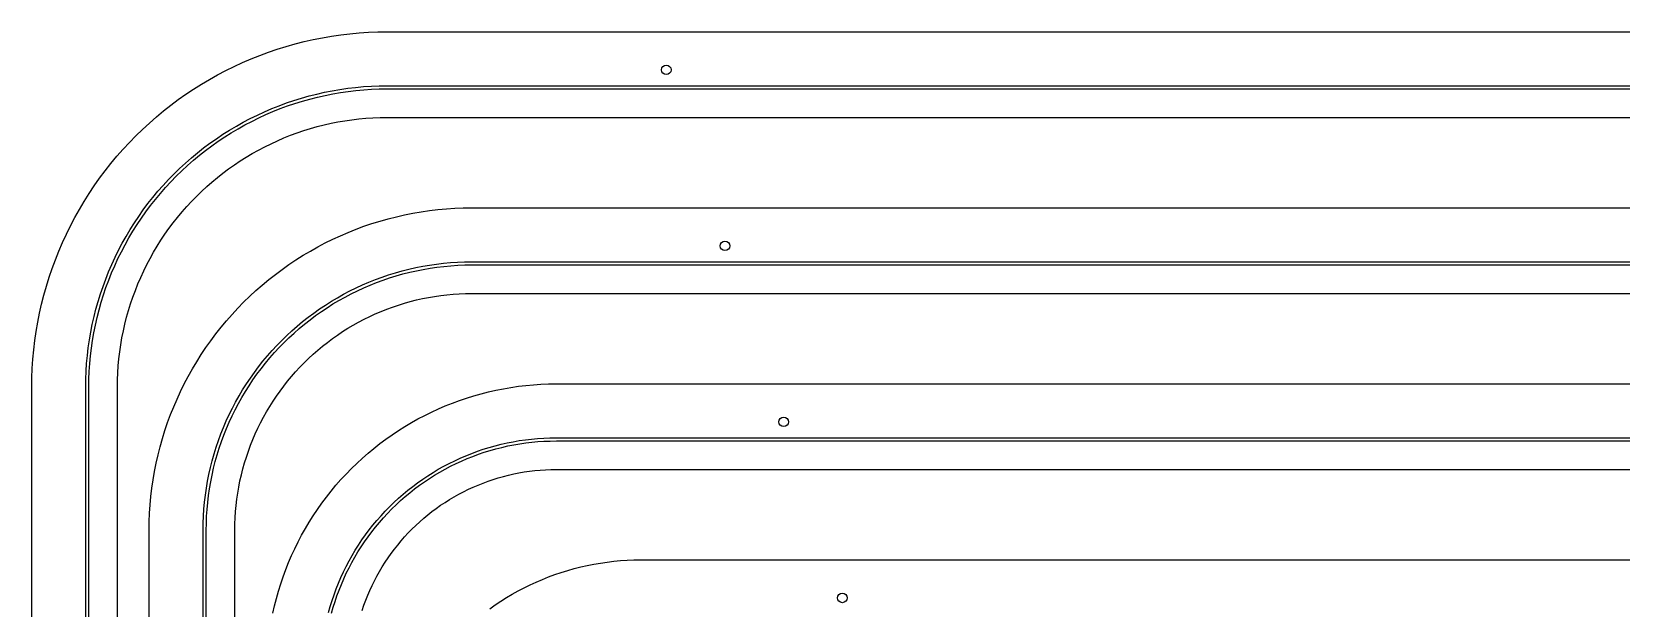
# Model space of a CAD drawing. Header units: metres. Extents: x 10 to 1210, y 10 to 2755.
# Drawn here: x 10 to 511, y 2240 to 2422 of the extents above; entities that cross this region are included whole.
import ezdxf

# ---------------------------------------------------------------- set-up
doc = ezdxf.new("R2010")
doc.units = ezdxf.units.M
for name, color, linetype in [('ACIKLIK', 5, 'Continuous'), ('ASKI_DELIK', 6, 'Continuous'), ('CAM_SABLON', 4, 'Continuous'), ('DIS_KENAR_V91_Z3', 1, 'Continuous'), ('LAMBA_T4_Z4', 3, 'Continuous')]:
    doc.layers.add(name, color=color, linetype=linetype)

msp = doc.modelspace()

# ---------------------------------------------------------------- linework, layer by layer
at = {"layer": 'ACIKLIK'}
for points in [[(37, 1334.18), (37, 2309.82), (37.03, 2312.22), (37.12, 2314.45), (37.26, 2316.67), (37.47, 2318.88), (37.73, 2321.09), (38.05, 2323.3), (38.43, 2325.49), (38.86, 2327.67), (39.35, 2329.84), (39.9, 2332), (40.5, 2334.14), (41.16, 2336.27), (41.88, 2338.37), (42.65, 2340.46), (43.47, 2342.53), (44.35, 2344.57), (45.28, 2346.59), (46.27, 2348.59), (47.3, 2350.56), (48.39, 2352.5), (49.53, 2354.41), (50.71, 2356.29), (51.95, 2358.14), (53.24, 2359.96), (54.57, 2361.74), (55.94, 2363.49), (57.37, 2365.2), (58.83, 2366.87), (60.34, 2368.51), (61.9, 2370.1), (63.49, 2371.66), (65.13, 2373.17), (66.8, 2374.63), (68.51, 2376.06), (70.26, 2377.43), (72.04, 2378.76), (73.86, 2380.05), (75.71, 2381.29), (77.59, 2382.47), (79.5, 2383.61), (81.44, 2384.7), (83.41, 2385.73), (85.41, 2386.72), (87.43, 2387.65), (89.47, 2388.53), (91.54, 2389.35), (93.63, 2390.12), (95.73, 2390.84), (97.86, 2391.5), (100, 2392.1), (102.16, 2392.65), (104.33, 2393.14), (106.51, 2393.57), (108.7, 2393.95), (110.91, 2394.27), (113.12, 2394.53), (115.33, 2394.74), (117.55, 2394.88), (119.78, 2394.97), (122.18, 2395), (697.82, 2395)], [(74, 1379.32), (74, 2264.68), (74.03, 2266.81), (74.1, 2268.77), (74.23, 2270.72), (74.41, 2272.66), (74.64, 2274.6), (74.92, 2276.54), (75.25, 2278.46), (75.63, 2280.38), (76.06, 2282.28), (76.55, 2284.18), (77.08, 2286.06), (77.66, 2287.92), (78.28, 2289.77), (78.96, 2291.61), (79.68, 2293.42), (80.46, 2295.22), (81.27, 2296.99), (82.14, 2298.74), (83.05, 2300.47), (84, 2302.18), (85, 2303.86), (86.04, 2305.51), (87.13, 2307.14), (88.26, 2308.73), (89.43, 2310.3), (90.64, 2311.83), (91.89, 2313.33), (93.17, 2314.8), (94.5, 2316.24), (95.86, 2317.64), (97.26, 2319), (98.7, 2320.33), (100.17, 2321.61), (101.67, 2322.86), (103.2, 2324.07), (104.77, 2325.24), (106.36, 2326.37), (107.99, 2327.46), (109.64, 2328.5), (111.32, 2329.5), (113.03, 2330.45), (114.76, 2331.36), (116.51, 2332.23), (118.28, 2333.04), (120.08, 2333.82), (121.89, 2334.54), (123.73, 2335.22), (125.58, 2335.84), (127.44, 2336.42), (129.32, 2336.95), (131.22, 2337.44), (133.12, 2337.87), (135.04, 2338.25), (136.96, 2338.58), (138.9, 2338.86), (140.84, 2339.09), (142.78, 2339.27), (144.73, 2339.4), (146.69, 2339.47), (148.82, 2339.5), (671.18, 2339.5)], [(114.15, 2239.58), (114.69, 2241.18), (115.27, 2242.75), (115.9, 2244.32), (116.56, 2245.86), (117.26, 2247.39), (118.01, 2248.9), (118.79, 2250.39), (119.61, 2251.86), (120.47, 2253.3), (121.37, 2254.73), (122.31, 2256.13), (123.28, 2257.5), (124.29, 2258.85), (125.33, 2260.17), (126.4, 2261.46), (127.51, 2262.73), (128.65, 2263.97), (129.83, 2265.17), (131.03, 2266.35), (132.27, 2267.49), (133.54, 2268.6), (134.83, 2269.67), (136.15, 2270.71), (137.5, 2271.72), (138.87, 2272.69), (140.27, 2273.63), (141.7, 2274.53), (143.14, 2275.39), (144.61, 2276.21), (146.1, 2276.99), (147.61, 2277.74), (149.14, 2278.44), (150.68, 2279.1), (152.24, 2279.73), (153.82, 2280.31), (155.42, 2280.85), (157.02, 2281.35), (158.64, 2281.81), (160.27, 2282.22), (161.92, 2282.59), (163.57, 2282.92), (165.22, 2283.21), (166.89, 2283.45), (168.56, 2283.65), (170.24, 2283.8), (171.92, 2283.91), (173.6, 2283.98), (175.46, 2284), (644.54, 2284)]]:
    msp.add_lwpolyline(points, dxfattribs=at)
at = {"layer": 'ASKI_DELIK'}
for centre in [(210, 2410), (228.5, 2354.5), (247, 2299), (265.5, 2243.5)]:
    msp.add_circle(centre, 1.5, dxfattribs=at)
at = {"layer": 'CAM_SABLON'}
for points in [[(28, 1334.12), (28, 2309.88), (28.03, 2312.46), (28.13, 2314.92), (28.29, 2317.38), (28.52, 2319.83), (28.81, 2322.27), (29.16, 2324.7), (29.58, 2327.13), (30.06, 2329.54), (30.6, 2331.94), (31.2, 2334.33), (31.87, 2336.7), (32.6, 2339.05), (33.39, 2341.38), (34.24, 2343.69), (35.16, 2345.97), (36.13, 2348.23), (37.16, 2350.47), (38.25, 2352.67), (39.39, 2354.85), (40.59, 2357), (41.85, 2359.11), (43.17, 2361.2), (44.53, 2363.24), (45.95, 2365.25), (47.43, 2367.22), (48.95, 2369.16), (50.52, 2371.05), (52.15, 2372.9), (53.82, 2374.7), (55.53, 2376.47), (57.3, 2378.18), (59.1, 2379.85), (60.95, 2381.48), (62.84, 2383.05), (64.78, 2384.57), (66.75, 2386.05), (68.76, 2387.47), (70.8, 2388.83), (72.89, 2390.15), (75, 2391.41), (77.15, 2392.61), (79.33, 2393.75), (81.53, 2394.84), (83.77, 2395.87), (86.03, 2396.84), (88.31, 2397.76), (90.62, 2398.61), (92.95, 2399.4), (95.3, 2400.13), (97.67, 2400.8), (100.06, 2401.4), (102.46, 2401.94), (104.87, 2402.42), (107.3, 2402.84), (109.73, 2403.19), (112.17, 2403.48), (114.62, 2403.71), (117.08, 2403.87), (119.54, 2403.97), (122.12, 2404), (697.88, 2404)], [(65, 1379.26), (65, 2264.74), (65.03, 2267.05), (65.12, 2269.24), (65.26, 2271.42), (65.46, 2273.6), (65.72, 2275.78), (66.03, 2277.94), (66.4, 2280.1), (66.83, 2282.25), (67.31, 2284.38), (67.85, 2286.51), (68.45, 2288.61), (69.1, 2290.71), (69.8, 2292.78), (70.56, 2294.83), (71.37, 2296.87), (72.23, 2298.88), (73.15, 2300.87), (74.12, 2302.83), (75.14, 2304.77), (76.21, 2306.68), (77.33, 2308.56), (78.49, 2310.41), (79.71, 2312.23), (80.98, 2314.02), (82.29, 2315.78), (83.64, 2317.5), (85.04, 2319.18), (86.48, 2320.83), (87.97, 2322.43), (89.5, 2324), (91.07, 2325.53), (92.67, 2327.02), (94.32, 2328.46), (96, 2329.86), (97.72, 2331.21), (99.48, 2332.52), (101.27, 2333.79), (103.09, 2335.01), (104.94, 2336.17), (106.82, 2337.29), (108.73, 2338.36), (110.67, 2339.38), (112.63, 2340.35), (114.62, 2341.27), (116.63, 2342.13), (118.67, 2342.94), (120.72, 2343.7), (122.79, 2344.4), (124.89, 2345.05), (126.99, 2345.65), (129.12, 2346.19), (131.25, 2346.67), (133.4, 2347.1), (135.56, 2347.47), (137.72, 2347.78), (139.9, 2348.04), (142.08, 2348.24), (144.26, 2348.38), (146.45, 2348.47), (148.76, 2348.5), (671.24, 2348.5)], [(104.5, 2238.69), (105.02, 2240.53), (105.59, 2242.36), (106.2, 2244.18), (106.87, 2245.98), (107.58, 2247.76), (108.34, 2249.52), (109.14, 2251.27), (109.99, 2252.99), (110.88, 2254.69), (111.82, 2256.36), (112.8, 2258.01), (113.82, 2259.63), (114.89, 2261.23), (116, 2262.79), (117.14, 2264.33), (118.33, 2265.84), (119.56, 2267.31), (120.82, 2268.75), (122.13, 2270.16), (123.46, 2271.54), (124.84, 2272.87), (126.25, 2274.18), (127.69, 2275.44), (129.16, 2276.67), (130.67, 2277.86), (132.21, 2279), (133.77, 2280.11), (135.37, 2281.18), (136.99, 2282.2), (138.64, 2283.18), (140.31, 2284.12), (142.01, 2285.01), (143.73, 2285.86), (145.48, 2286.66), (147.24, 2287.42), (149.02, 2288.13), (150.82, 2288.8), (152.64, 2289.41), (154.47, 2289.98), (156.31, 2290.5), (158.17, 2290.97), (160.04, 2291.4), (161.93, 2291.77), (163.82, 2292.1), (165.72, 2292.37), (167.62, 2292.6), (169.53, 2292.77), (171.44, 2292.9), (173.36, 2292.97), (175.4, 2293), (644.6, 2293)]]:
    msp.add_lwpolyline(points, dxfattribs=at)
at = {"layer": 'DIS_KENAR_V91_Z3'}
for points in [[(10, 1334), (10, 2310), (10.04, 2312.93), (10.15, 2315.86), (10.35, 2318.79), (10.61, 2321.71), (10.96, 2324.62), (11.38, 2327.52), (11.88, 2330.41), (12.45, 2333.29), (13.09, 2336.15), (13.82, 2338.99), (14.61, 2341.81), (15.48, 2344.61), (16.42, 2347.39), (17.44, 2350.14), (18.53, 2352.86), (19.68, 2355.55), (20.91, 2358.22), (22.21, 2360.85), (23.57, 2363.44), (25.01, 2366), (26.5, 2368.52), (28.07, 2371), (29.7, 2373.44), (31.39, 2375.83), (33.14, 2378.18), (34.96, 2380.48), (36.83, 2382.74), (38.77, 2384.94), (40.76, 2387.1), (42.8, 2389.2), (44.9, 2391.24), (47.06, 2393.23), (49.26, 2395.17), (51.52, 2397.04), (53.82, 2398.86), (56.17, 2400.61), (58.56, 2402.3), (61, 2403.93), (63.48, 2405.5), (66, 2406.99), (68.56, 2408.43), (71.15, 2409.79), (73.78, 2411.09), (76.45, 2412.32), (79.14, 2413.47), (81.86, 2414.56), (84.61, 2415.58), (87.39, 2416.52), (90.19, 2417.39), (93.01, 2418.18), (95.85, 2418.91), (98.71, 2419.55), (101.59, 2420.12), (104.48, 2420.62), (107.38, 2421.04), (110.29, 2421.39), (113.21, 2421.65), (116.14, 2421.85), (119.07, 2421.96), (122, 2422), (698, 2422)], [(47, 1379.14), (47, 2264.86), (47.03, 2267.52), (47.14, 2270.18), (47.31, 2272.83), (47.56, 2275.48), (47.87, 2278.13), (48.25, 2280.76), (48.7, 2283.38), (49.22, 2285.99), (49.81, 2288.59), (50.46, 2291.17), (51.19, 2293.73), (51.97, 2296.27), (52.83, 2298.79), (53.75, 2301.28), (54.74, 2303.76), (55.79, 2306.2), (56.9, 2308.62), (58.08, 2311), (59.32, 2313.36), (60.62, 2315.68), (61.98, 2317.97), (63.4, 2320.22), (64.88, 2322.43), (66.41, 2324.6), (68, 2326.73), (69.65, 2328.82), (71.35, 2330.87), (73.11, 2332.87), (74.91, 2334.82), (76.77, 2336.73), (78.68, 2338.59), (80.63, 2340.39), (82.63, 2342.15), (84.68, 2343.85), (86.77, 2345.5), (88.9, 2347.09), (91.07, 2348.62), (93.28, 2350.1), (95.53, 2351.52), (97.82, 2352.88), (100.14, 2354.18), (102.5, 2355.42), (104.88, 2356.6), (107.3, 2357.71), (109.74, 2358.76), (112.22, 2359.75), (114.71, 2360.67), (117.23, 2361.53), (119.77, 2362.31), (122.33, 2363.04), (124.91, 2363.69), (127.51, 2364.28), (130.12, 2364.8), (132.74, 2365.25), (135.37, 2365.63), (138.02, 2365.94), (140.67, 2366.19), (143.32, 2366.36), (145.98, 2366.47), (148.64, 2366.5), (671.36, 2366.5)], [(85.99, 2238.7), (86.52, 2241.03), (87.11, 2243.34), (87.76, 2245.64), (88.47, 2247.93), (89.24, 2250.19), (90.06, 2252.43), (90.95, 2254.65), (91.89, 2256.85), (92.89, 2259.02), (93.95, 2261.16), (95.06, 2263.27), (96.23, 2265.36), (97.45, 2267.41), (98.73, 2269.43), (100.05, 2271.42), (101.43, 2273.37), (102.86, 2275.29), (104.34, 2277.16), (105.87, 2279), (107.45, 2280.8), (109.07, 2282.55), (110.74, 2284.26), (112.45, 2285.93), (114.2, 2287.55), (116, 2289.13), (117.84, 2290.66), (119.71, 2292.14), (121.63, 2293.57), (123.58, 2294.95), (125.57, 2296.27), (127.59, 2297.55), (129.64, 2298.77), (131.72, 2299.94), (133.84, 2301.05), (135.98, 2302.11), (138.15, 2303.11), (140.35, 2304.05), (142.57, 2304.94), (144.81, 2305.76), (147.07, 2306.53), (149.36, 2307.24), (151.66, 2307.89), (153.97, 2308.48), (156.3, 2309.01), (158.65, 2309.47), (161, 2309.88), (163.37, 2310.22), (165.74, 2310.5), (168.12, 2310.72), (170.5, 2310.87), (172.89, 2310.97), (175.28, 2311), (644.72, 2311)], [(154.36, 2240.05), (156.09, 2241.27), (157.85, 2242.45), (159.64, 2243.58), (161.46, 2244.66), (163.31, 2245.69), (165.18, 2246.68), (167.08, 2247.62), (169.01, 2248.5), (170.95, 2249.34), (172.92, 2250.13), (174.91, 2250.86), (176.91, 2251.54), (178.94, 2252.17), (180.98, 2252.74), (183.03, 2253.26), (185.1, 2253.73), (187.17, 2254.14), (189.26, 2254.5), (191.36, 2254.81), (193.46, 2255.06), (195.57, 2255.25), (197.69, 2255.39), (199.8, 2255.47), (201.92, 2255.5), (618.08, 2255.5)]]:
    msp.add_lwpolyline(points, dxfattribs=at)
at = {"layer": 'LAMBA_T4_Z4'}
for points in [[(27, 1334.11), (27, 2309.89), (27.03, 2312.49), (27.13, 2314.97), (27.29, 2317.45), (27.52, 2319.93), (27.81, 2322.4), (28.17, 2324.86), (28.59, 2327.31), (29.08, 2329.75), (29.63, 2332.18), (30.24, 2334.59), (30.91, 2336.98), (31.65, 2339.36), (32.45, 2341.71), (33.31, 2344.04), (34.23, 2346.35), (35.21, 2348.64), (36.26, 2350.9), (37.36, 2353.13), (38.51, 2355.33), (39.73, 2357.5), (41, 2359.64), (42.33, 2361.74), (43.71, 2363.81), (45.14, 2365.84), (46.63, 2367.83), (48.17, 2369.78), (49.76, 2371.7), (51.4, 2373.57), (53.09, 2375.39), (54.83, 2377.17), (56.61, 2378.91), (58.43, 2380.6), (60.3, 2382.24), (62.22, 2383.83), (64.17, 2385.37), (66.16, 2386.86), (68.19, 2388.29), (70.26, 2389.67), (72.36, 2391), (74.5, 2392.27), (76.67, 2393.49), (78.87, 2394.64), (81.1, 2395.74), (83.36, 2396.79), (85.65, 2397.77), (87.96, 2398.69), (90.29, 2399.55), (92.64, 2400.35), (95.02, 2401.09), (97.41, 2401.76), (99.82, 2402.37), (102.25, 2402.92), (104.69, 2403.41), (107.14, 2403.83), (109.6, 2404.19), (112.07, 2404.48), (114.55, 2404.71), (117.03, 2404.87), (119.51, 2404.97), (122.11, 2405), (697.89, 2405)], [(64, 1379.25), (64, 2264.75), (64.03, 2267.08), (64.12, 2269.29), (64.26, 2271.5), (64.47, 2273.71), (64.73, 2275.91), (65.04, 2278.1), (65.42, 2280.28), (65.85, 2282.46), (66.34, 2284.62), (66.89, 2286.77), (67.49, 2288.9), (68.14, 2291.01), (68.86, 2293.11), (69.62, 2295.19), (70.44, 2297.25), (71.32, 2299.29), (72.25, 2301.3), (73.23, 2303.29), (74.26, 2305.25), (75.34, 2307.18), (76.47, 2309.08), (77.66, 2310.96), (78.89, 2312.8), (80.17, 2314.61), (81.49, 2316.38), (82.86, 2318.12), (84.28, 2319.83), (85.74, 2321.49), (87.25, 2323.12), (88.79, 2324.71), (90.38, 2326.25), (92.01, 2327.76), (93.67, 2329.22), (95.38, 2330.64), (97.12, 2332.01), (98.89, 2333.33), (100.7, 2334.61), (102.54, 2335.84), (104.42, 2337.03), (106.32, 2338.16), (108.25, 2339.24), (110.21, 2340.27), (112.2, 2341.25), (114.21, 2342.18), (116.25, 2343.06), (118.31, 2343.88), (120.39, 2344.64), (122.49, 2345.36), (124.6, 2346.01), (126.73, 2346.61), (128.88, 2347.16), (131.04, 2347.65), (133.22, 2348.08), (135.4, 2348.46), (137.59, 2348.77), (139.79, 2349.03), (142, 2349.24), (144.21, 2349.38), (146.42, 2349.47), (148.75, 2349.5), (671.25, 2349.5)], [(103.53, 2238.94), (104.06, 2240.82), (104.64, 2242.67), (105.26, 2244.51), (105.94, 2246.34), (106.66, 2248.15), (107.42, 2249.93), (108.24, 2251.7), (109.1, 2253.44), (110, 2255.16), (110.95, 2256.86), (111.95, 2258.53), (112.98, 2260.17), (114.07, 2261.79), (115.19, 2263.38), (116.35, 2264.94), (117.55, 2266.46), (118.8, 2267.96), (120.08, 2269.42), (121.4, 2270.85), (122.76, 2272.24), (124.15, 2273.6), (125.58, 2274.92), (127.04, 2276.2), (128.54, 2277.45), (130.06, 2278.65), (131.62, 2279.81), (133.21, 2280.93), (134.83, 2282.02), (136.47, 2283.05), (138.14, 2284.05), (139.84, 2285), (141.56, 2285.9), (143.3, 2286.76), (145.07, 2287.58), (146.85, 2288.34), (148.66, 2289.06), (150.49, 2289.74), (152.33, 2290.36), (154.18, 2290.94), (156.06, 2291.47), (157.94, 2291.95), (159.84, 2292.38), (161.74, 2292.75), (163.66, 2293.08), (165.58, 2293.36), (167.52, 2293.59), (169.45, 2293.77), (171.39, 2293.9), (173.34, 2293.97), (175.39, 2294), (644.61, 2294)]]:
    msp.add_lwpolyline(points, dxfattribs=at)

doc.saveas('drawing.dxf')
